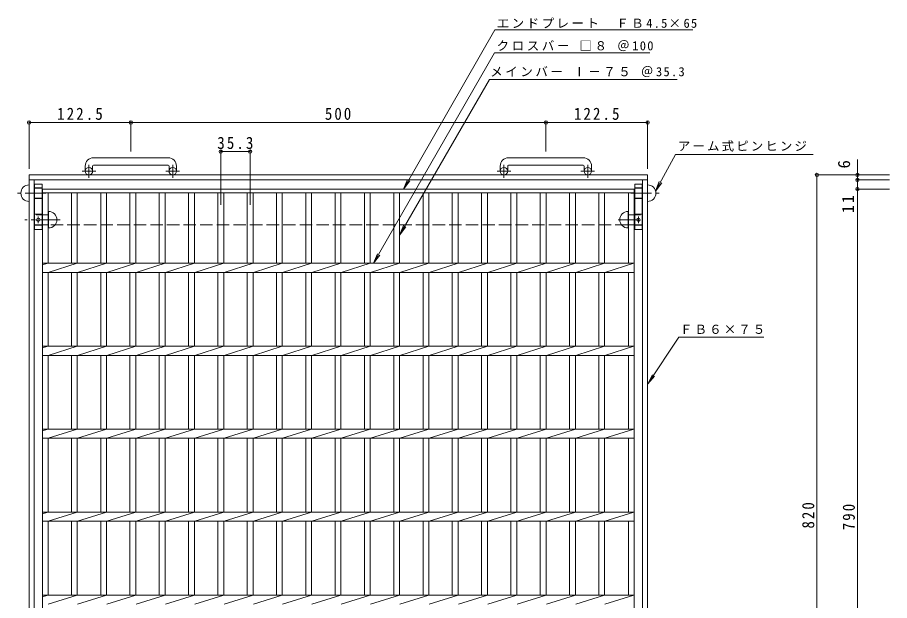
# Model space of a CAD drawing. Units: millimetres, scale not verified. Extents: x -868 to 906, y -688 to 666.
# Drawn here: x -868 to 183, y -37 to 666 of the extents above; entities that cross this region are included whole.
import ezdxf
from ezdxf.enums import TextEntityAlignment as Align

# ---------------------------------------------------------------- set-up
doc = ezdxf.new("R2010")
doc.units = ezdxf.units.MM
doc.header["$LTSCALE"] = 5
doc.header["$PDMODE"] = 32
doc.header["$PDSIZE"] = 4
doc.linetypes.add('CHAIN1', pattern=[8, 5, -1, 1, -1])
doc.linetypes.add('DASHED3', pattern=[4, 3, -1])
for name, color, linetype, lineweight in [('B-1', 2, 'Continuous', 9), ('B-2', 3, 'Continuous', 9), ('B-4', 7, 'Continuous', 9), ('B-5', 7, 'Continuous', 9), ('B-8', 3, 'Continuous', 9)]:
    doc.layers.add(name, color=color, linetype=linetype, lineweight=lineweight)
doc.styles.add('ＭＳ ゴシック', font='')
doc.styles.get('ＭＳ ゴシック').set_extended_font_data('MS Gothic')

msp = doc.modelspace()

# ---------------------------------------------------------------- linework, layer by layer
at = {"layer": 'B-1'}
for p, q in [((-686.462, 497.127), (-776.462, 497.127)), ((-186.462, 497.127), (-276.462, 497.127)), ((-786.462, 487.127), (-786.462, 481.027)), ((-777.462, 487.127), (-777.462, 481.027)), ((-776.462, 488.127), (-686.462, 488.127)), ((-685.462, 487.127), (-685.462, 481.027)), ((-676.462, 487.127), (-676.462, 481.027)), ((-286.462, 487.127), (-286.462, 481.027)), ((-277.462, 487.127), (-277.462, 481.027)), ((-276.462, 488.127), (-186.462, 488.127)), ((-185.462, 487.127), (-185.462, 481.027)), ((-176.462, 487.127), (-176.462, 481.027)), ((-853.962, 476.527), (-108.962, 476.527)), ((-853.962, -343.473), (-853.962, 476.527)), ((-108.962, 476.527), (-108.962, -343.473)), ((-853.962, 470.527), (-108.962, 470.527)), ((-847.962, -337.473), (-847.962, 470.527)), ((-114.962, 470.527), (-114.962, -337.473))]:
    msp.add_line(p, q, dxfattribs=at)
at = {"layer": 'B-1', "linetype": 'CHAIN1'}
for p, q in [((-781.962, 472.919), (-781.962, 488.517)), ((-680.962, 472.919), (-680.962, 488.517)), ((-281.962, 472.919), (-281.962, 488.517)), ((-180.962, 472.919), (-180.962, 488.517)), ((-773.799, 481.027), (-790.206, 481.027)), ((-672.799, 481.027), (-689.206, 481.027)), ((-273.799, 481.027), (-290.206, 481.027)), ((-172.799, 481.027), (-189.206, 481.027))]:
    msp.add_line(p, q, dxfattribs=at)
at = {"layer": 'B-1', "linetype": 'DASHED3'}
msp.add_line((-847.962, 416.527), (-114.962, 416.527), dxfattribs=at)
at = {"layer": 'B-1'}
for centre in [(-781.962, 481.027), (-680.962, 481.027), (-281.962, 481.027), (-180.962, 481.027)]:
    msp.add_circle(centre, 4.5, dxfattribs=at)
for centre, radius, start, end in [((-776.462, 487.127), 10, 90, 180), ((-686.462, 487.127), 10, 0, 90), ((-276.462, 487.127), 10, 90, 180), ((-186.462, 487.127), 10, 0, 90), ((-776.462, 487.127), 1, 90, 180), ((-686.462, 487.127), 1, 0, 90), ((-276.462, 487.127), 1, 90, 180), ((-186.462, 487.127), 1, 0, 90)]:
    msp.add_arc(centre, radius, start, end, dxfattribs=at)
at = {"layer": 'B-2'}
for p, q in [((-837.962, 459.527), (-124.962, 459.527)), ((-837.962, -330.473), (-837.962, 459.527)), ((-837.962, 455.027), (-124.962, 455.027)), ((-830.961, 370.027), (-830.961, 455.027)), ((-803.061, 455.027), (-803.061, 370.027)), ((-796.061, 455.027), (-796.061, 370.027)), ((-767.761, 455.027), (-767.761, 370.027)), ((-760.761, 455.027), (-760.761, 370.027)), ((-732.461, 455.027), (-732.461, 370.027)), ((-725.461, 455.027), (-725.461, 370.027)), ((-697.161, 455.027), (-697.161, 370.027)), ((-690.161, 455.027), (-690.161, 370.027)), ((-661.861, 455.027), (-661.861, 370.027)), ((-654.861, 455.027), (-654.861, 370.027)), ((-626.561, 455.027), (-626.561, 370.027)), ((-619.561, 455.027), (-619.561, 370.027)), ((-591.261, 455.027), (-591.261, 370.027)), ((-584.261, 455.027), (-584.261, 370.027)), ((-555.961, 455.027), (-555.961, 370.027)), ((-548.961, 455.027), (-548.961, 370.027)), ((-520.66, 455.027), (-520.66, 370.027)), ((-513.66, 455.027), (-513.66, 370.027)), ((-485.36, 455.027), (-485.36, 370.027)), ((-478.36, 455.027), (-478.36, 370.027)), ((-450.06, 455.027), (-450.06, 370.027)), ((-443.06, 455.027), (-443.06, 370.027)), ((-414.76, 455.027), (-414.76, 370.027)), ((-407.76, 455.027), (-407.76, 370.027)), ((-379.46, 455.027), (-379.46, 370.027)), ((-372.46, 455.027), (-372.46, 370.027)), ((-344.159, 455.027), (-344.159, 370.027)), ((-337.159, 455.027), (-337.159, 370.027)), ((-308.859, 455.027), (-308.859, 370.027)), ((-301.859, 455.027), (-301.859, 370.027)), ((-273.559, 455.027), (-273.559, 370.027)), ((-266.559, 455.027), (-266.559, 370.027)), ((-238.258, 455.027), (-238.258, 370.027)), ((-231.258, 455.027), (-231.258, 370.027)), ((-202.958, 455.027), (-202.958, 370.027)), ((-195.958, 455.027), (-195.958, 370.027)), ((-167.658, 455.027), (-167.658, 370.027)), ((-160.658, 455.027), (-160.658, 370.027)), ((-131.963, 455.027), (-131.963, 370.027)), ((-124.962, 459.527), (-124.962, -330.473)), ((-837.962, 367.946), (-831.361, 370.027)), ((-837.962, 370.027), (-124.962, 370.027)), ((-830.961, 359.028), (-796.061, 370.027)), ((-795.661, 359.028), (-760.762, 370.027)), ((-760.361, 359.028), (-725.461, 370.027)), ((-725.061, 359.028), (-690.161, 370.027)), ((-689.761, 359.028), (-654.862, 370.027)), ((-654.461, 359.028), (-619.562, 370.027)), ((-619.161, 359.028), (-584.261, 370.027)), ((-583.861, 359.028), (-548.961, 370.027)), ((-548.561, 359.028), (-513.661, 370.027)), ((-513.261, 359.028), (-478.361, 370.027)), ((-477.96, 359.028), (-443.061, 370.027)), ((-442.66, 359.028), (-407.76, 370.027)), ((-407.36, 359.028), (-372.46, 370.027)), ((-372.06, 359.028), (-337.16, 370.027)), ((-336.759, 359.028), (-301.86, 370.027)), ((-301.459, 359.028), (-266.559, 370.027)), ((-266.159, 359.028), (-231.259, 370.027)), ((-230.859, 359.028), (-195.959, 370.027)), ((-195.558, 359.028), (-160.659, 370.027)), ((-160.258, 359.028), (-125.358, 370.027)), ((-837.962, 359.028), (-124.962, 359.028)), ((-830.961, 270.027), (-830.961, 359.028)), ((-803.061, 359.028), (-803.061, 270.027)), ((-796.061, 359.028), (-796.061, 270.027)), ((-767.761, 359.028), (-767.761, 270.027)), ((-760.761, 359.028), (-760.761, 270.027)), ((-732.461, 359.028), (-732.461, 270.027)), ((-725.461, 359.028), (-725.461, 270.027)), ((-697.161, 359.028), (-697.161, 270.027)), ((-690.161, 359.028), (-690.161, 270.027)), ((-661.861, 359.028), (-661.861, 270.027)), ((-654.861, 359.028), (-654.861, 270.027)), ((-626.561, 359.028), (-626.561, 270.027)), ((-619.561, 359.028), (-619.561, 270.027)), ((-591.261, 359.028), (-591.261, 270.027)), ((-584.261, 359.028), (-584.261, 270.027)), ((-555.961, 359.028), (-555.961, 270.027)), ((-548.961, 359.028), (-548.961, 270.027)), ((-520.66, 359.028), (-520.66, 270.027)), ((-513.66, 359.028), (-513.66, 270.027)), ((-485.36, 359.028), (-485.36, 270.027)), ((-478.36, 359.028), (-478.36, 270.027)), ((-450.06, 359.028), (-450.06, 270.027)), ((-443.06, 359.028), (-443.06, 270.027)), ((-414.76, 359.028), (-414.76, 270.027)), ((-407.76, 359.028), (-407.76, 270.027)), ((-379.46, 359.028), (-379.46, 270.027)), ((-372.46, 359.028), (-372.46, 270.027)), ((-344.159, 359.028), (-344.159, 270.027)), ((-337.159, 359.028), (-337.159, 270.027)), ((-308.859, 359.028), (-308.859, 270.027)), ((-301.859, 359.028), (-301.859, 270.027)), ((-273.559, 359.028), (-273.559, 270.027)), ((-266.559, 359.028), (-266.559, 270.027)), ((-238.258, 359.028), (-238.258, 270.027)), ((-231.258, 359.028), (-231.258, 270.027)), ((-202.958, 359.028), (-202.958, 270.027)), ((-195.958, 359.028), (-195.958, 270.027)), ((-167.658, 359.028), (-167.658, 270.027)), ((-160.658, 359.028), (-160.658, 270.027)), ((-131.963, 359.028), (-131.963, 270.027)), ((-837.962, 267.946), (-831.361, 270.027)), ((-837.962, 270.027), (-124.962, 270.027)), ((-830.961, 259.028), (-796.061, 270.027)), ((-795.661, 259.028), (-760.762, 270.027)), ((-760.361, 259.028), (-725.461, 270.027)), ((-725.061, 259.028), (-690.161, 270.027)), ((-689.761, 259.028), (-654.862, 270.027)), ((-654.461, 259.028), (-619.562, 270.027)), ((-619.161, 259.028), (-584.261, 270.027)), ((-583.861, 259.028), (-548.961, 270.027)), ((-548.561, 259.028), (-513.661, 270.027)), ((-513.261, 259.028), (-478.361, 270.027)), ((-477.96, 259.028), (-443.061, 270.027)), ((-442.66, 259.028), (-407.76, 270.027)), ((-407.36, 259.028), (-372.46, 270.027)), ((-372.06, 259.028), (-337.16, 270.027)), ((-336.759, 259.028), (-301.86, 270.027)), ((-301.459, 259.028), (-266.559, 270.027)), ((-266.159, 259.028), (-231.259, 270.027)), ((-230.859, 259.028), (-195.959, 270.027)), ((-195.558, 259.028), (-160.659, 270.027)), ((-160.258, 259.028), (-125.358, 270.027)), ((-837.962, 259.028), (-124.962, 259.028)), ((-830.961, 170.027), (-830.961, 259.028)), ((-803.061, 259.028), (-803.061, 170.027)), ((-796.061, 259.028), (-796.061, 170.027)), ((-767.761, 259.028), (-767.761, 170.027)), ((-760.761, 259.028), (-760.761, 170.027)), ((-732.461, 259.028), (-732.461, 170.027)), ((-725.461, 259.028), (-725.461, 170.027)), ((-697.161, 259.028), (-697.161, 170.027)), ((-690.161, 259.028), (-690.161, 170.027)), ((-661.861, 259.028), (-661.861, 170.027)), ((-654.861, 259.028), (-654.861, 170.027)), ((-626.561, 259.028), (-626.561, 170.027)), ((-619.561, 259.028), (-619.561, 170.027)), ((-591.261, 259.028), (-591.261, 170.027)), ((-584.261, 259.028), (-584.261, 170.027)), ((-555.961, 259.028), (-555.961, 170.027)), ((-548.961, 259.028), (-548.961, 170.027)), ((-520.66, 259.028), (-520.66, 170.027)), ((-513.66, 259.028), (-513.66, 170.027)), ((-485.36, 259.028), (-485.36, 170.027)), ((-478.36, 259.028), (-478.36, 170.027)), ((-450.06, 259.028), (-450.06, 170.027)), ((-443.06, 259.028), (-443.06, 170.027)), ((-414.76, 259.028), (-414.76, 170.027)), ((-407.76, 259.028), (-407.76, 170.027)), ((-379.46, 259.028), (-379.46, 170.027)), ((-372.46, 259.028), (-372.46, 170.027)), ((-344.159, 259.028), (-344.159, 170.027)), ((-337.159, 259.028), (-337.159, 170.027)), ((-308.859, 259.028), (-308.859, 170.027)), ((-301.859, 259.028), (-301.859, 170.027)), ((-273.559, 259.028), (-273.559, 170.027)), ((-266.559, 259.028), (-266.559, 170.027)), ((-238.258, 259.028), (-238.258, 170.027)), ((-231.258, 259.028), (-231.258, 170.027)), ((-202.958, 259.028), (-202.958, 170.027)), ((-195.958, 259.028), (-195.958, 170.027)), ((-167.658, 259.028), (-167.658, 170.027)), ((-160.658, 259.028), (-160.658, 170.027)), ((-131.963, 259.028), (-131.963, 170.027)), ((-837.962, 167.946), (-831.361, 170.027)), ((-837.962, 170.027), (-124.962, 170.027)), ((-830.961, 159.028), (-796.061, 170.027)), ((-795.661, 159.028), (-760.762, 170.027)), ((-760.361, 159.028), (-725.461, 170.027)), ((-725.061, 159.028), (-690.161, 170.027)), ((-689.761, 159.028), (-654.862, 170.027)), ((-654.461, 159.028), (-619.562, 170.027)), ((-619.161, 159.028), (-584.261, 170.027)), ((-583.861, 159.028), (-548.961, 170.027)), ((-548.561, 159.028), (-513.661, 170.027)), ((-513.261, 159.028), (-478.361, 170.027)), ((-477.96, 159.028), (-443.061, 170.027)), ((-442.66, 159.028), (-407.76, 170.027)), ((-407.36, 159.028), (-372.46, 170.027)), ((-372.06, 159.028), (-337.16, 170.027)), ((-336.759, 159.028), (-301.86, 170.027)), ((-301.459, 159.028), (-266.559, 170.027)), ((-266.159, 159.028), (-231.259, 170.027)), ((-230.859, 159.028), (-195.959, 170.027)), ((-195.558, 159.028), (-160.659, 170.027)), ((-160.258, 159.028), (-125.358, 170.027)), ((-837.962, 159.028), (-124.962, 159.028)), ((-830.961, 70.027), (-830.961, 159.028)), ((-803.061, 159.028), (-803.061, 70.027)), ((-796.061, 159.028), (-796.061, 70.027)), ((-767.761, 159.028), (-767.761, 70.027)), ((-760.761, 159.028), (-760.761, 70.027)), ((-732.461, 159.028), (-732.461, 70.027)), ((-725.461, 159.028), (-725.461, 70.027)), ((-697.161, 159.028), (-697.161, 70.027)), ((-690.161, 159.028), (-690.161, 70.027)), ((-661.861, 159.028), (-661.861, 70.027)), ((-654.861, 159.028), (-654.861, 70.027)), ((-626.561, 159.028), (-626.561, 70.027)), ((-619.561, 159.028), (-619.561, 70.027)), ((-591.261, 159.028), (-591.261, 70.027)), ((-584.261, 159.028), (-584.261, 70.027)), ((-555.961, 159.028), (-555.961, 70.027)), ((-548.961, 159.028), (-548.961, 70.027)), ((-520.66, 159.028), (-520.66, 70.027)), ((-513.66, 159.028), (-513.66, 70.027)), ((-485.36, 159.028), (-485.36, 70.027)), ((-478.36, 159.028), (-478.36, 70.027)), ((-450.06, 159.028), (-450.06, 70.027)), ((-443.06, 159.028), (-443.06, 70.027)), ((-414.76, 159.028), (-414.76, 70.027)), ((-407.76, 159.028), (-407.76, 70.027)), ((-379.46, 159.028), (-379.46, 70.027)), ((-372.46, 159.028), (-372.46, 70.027)), ((-344.159, 159.028), (-344.159, 70.027)), ((-337.159, 159.028), (-337.159, 70.027)), ((-308.859, 159.028), (-308.859, 70.027)), ((-301.859, 159.028), (-301.859, 70.027)), ((-273.559, 159.028), (-273.559, 70.027)), ((-266.559, 159.028), (-266.559, 70.027)), ((-238.258, 159.028), (-238.258, 70.027)), ((-231.258, 159.028), (-231.258, 70.027)), ((-202.958, 159.028), (-202.958, 70.027)), ((-195.958, 159.028), (-195.958, 70.027)), ((-167.658, 159.028), (-167.658, 70.027)), ((-160.658, 159.028), (-160.658, 70.027)), ((-131.963, 159.028), (-131.963, 70.027)), ((-837.962, 67.946), (-831.361, 70.027)), ((-837.962, 70.027), (-124.962, 70.027)), ((-830.961, 59.028), (-796.061, 70.027)), ((-795.661, 59.028), (-760.762, 70.027)), ((-760.361, 59.028), (-725.461, 70.027)), ((-725.061, 59.028), (-690.161, 70.027)), ((-689.761, 59.028), (-654.862, 70.027)), ((-654.461, 59.028), (-619.562, 70.027)), ((-619.161, 59.028), (-584.261, 70.027)), ((-583.861, 59.028), (-548.961, 70.027)), ((-548.561, 59.028), (-513.661, 70.027)), ((-513.261, 59.028), (-478.361, 70.027)), ((-477.96, 59.028), (-443.061, 70.027)), ((-442.66, 59.028), (-407.76, 70.027)), ((-407.36, 59.028), (-372.46, 70.027)), ((-372.06, 59.028), (-337.16, 70.027)), ((-336.759, 59.028), (-301.86, 70.027)), ((-301.459, 59.028), (-266.559, 70.027)), ((-266.159, 59.028), (-231.259, 70.027)), ((-230.859, 59.028), (-195.959, 70.027)), ((-195.558, 59.028), (-160.659, 70.027)), ((-160.258, 59.028), (-125.358, 70.027)), ((-837.962, 59.028), (-124.962, 59.028)), ((-830.961, -29.973), (-830.961, 59.028)), ((-803.061, 59.028), (-803.061, -29.973)), ((-796.061, 59.028), (-796.061, -29.973)), ((-767.761, 59.028), (-767.761, -29.973)), ((-760.761, 59.028), (-760.761, -29.973)), ((-732.461, 59.028), (-732.461, -29.973)), ((-725.461, 59.028), (-725.461, -29.973)), ((-697.161, 59.028), (-697.161, -29.973)), ((-690.161, 59.028), (-690.161, -29.973)), ((-661.861, 59.028), (-661.861, -29.973)), ((-654.861, 59.028), (-654.861, -29.973)), ((-626.561, 59.028), (-626.561, -29.973)), ((-619.561, 59.028), (-619.561, -29.973)), ((-591.261, 59.028), (-591.261, -29.973)), ((-584.261, 59.028), (-584.261, -29.973)), ((-555.961, 59.028), (-555.961, -29.973)), ((-548.961, 59.028), (-548.961, -29.973)), ((-520.66, 59.028), (-520.66, -29.973)), ((-513.66, 59.028), (-513.66, -29.973)), ((-485.36, 59.028), (-485.36, -29.973)), ((-478.36, 59.028), (-478.36, -29.973)), ((-450.06, 59.028), (-450.06, -29.973)), ((-443.06, 59.028), (-443.06, -29.973)), ((-414.76, 59.028), (-414.76, -29.973)), ((-407.76, 59.028), (-407.76, -29.973)), ((-379.46, 59.028), (-379.46, -29.973)), ((-372.46, 59.028), (-372.46, -29.973)), ((-344.159, 59.028), (-344.159, -29.973)), ((-337.159, 59.028), (-337.159, -29.973)), ((-308.859, 59.028), (-308.859, -29.973)), ((-301.859, 59.028), (-301.859, -29.973)), ((-273.559, 59.028), (-273.559, -29.973)), ((-266.559, 59.028), (-266.559, -29.973)), ((-238.258, 59.028), (-238.258, -29.973)), ((-231.258, 59.028), (-231.258, -29.973)), ((-202.958, 59.028), (-202.958, -29.973)), ((-195.958, 59.028), (-195.958, -29.973)), ((-167.658, 59.028), (-167.658, -29.973)), ((-160.658, 59.028), (-160.658, -29.973)), ((-131.963, 59.028), (-131.963, -29.973)), ((-837.962, -32.054), (-831.361, -29.973)), ((-837.962, -29.973), (-124.962, -29.973)), ((-830.961, -40.972), (-796.061, -29.973)), ((-795.661, -40.972), (-760.762, -29.973)), ((-760.361, -40.972), (-725.461, -29.973)), ((-725.061, -40.972), (-690.161, -29.973)), ((-689.761, -40.972), (-654.862, -29.973)), ((-654.461, -40.972), (-619.562, -29.973)), ((-619.161, -40.972), (-584.261, -29.973)), ((-583.861, -40.972), (-548.961, -29.973)), ((-548.561, -40.972), (-513.661, -29.973)), ((-513.261, -40.972), (-478.361, -29.973)), ((-477.96, -40.972), (-443.061, -29.973)), ((-442.66, -40.972), (-407.76, -29.973)), ((-407.36, -40.972), (-372.46, -29.973)), ((-372.06, -40.972), (-337.16, -29.973)), ((-336.759, -40.972), (-301.86, -29.973)), ((-301.459, -40.972), (-266.559, -29.973)), ((-266.159, -40.972), (-231.259, -29.973)), ((-230.859, -40.972), (-195.959, -29.973)), ((-195.558, -40.972), (-160.659, -29.973)), ((-160.258, -40.972), (-125.358, -29.973))]:
    msp.add_line(p, q, dxfattribs=at)
at = {"layer": 'B-4'}
for p, q in [((-853.962, 484.027), (-853.962, 541.181)), ((-853.962, 539.681), (-316.962, 539.681)), ((-731.462, 504.627), (-731.462, 541.181)), ((-316.962, 539.681), (-108.962, 539.681)), ((-231.462, 504.627), (-231.462, 541.181)), ((-108.962, 484.027), (-108.962, 541.181)), ((-623.061, 440.493), (-623.061, 506.083)), ((-623.061, 504.583), (-587.761, 504.583)), ((-587.761, 440.493), (-587.761, 506.083)), ((143.914, 494.982), (143.914, 470.527)), ((182.551, 476.527), (93.523, 476.527)), ((95.023, 476.527), (95.023, -343.473)), ((182.551, 470.527), (142.414, 470.527)), ((143.914, 470.527), (143.914, 459.527)), ((182.551, 459.527), (142.414, 459.527)), ((143.914, 459.527), (143.914, -330.473))]:
    msp.add_line(p, q, dxfattribs=at)
for p in [(-853.962, 539.681), (-731.462, 539.681), (-231.462, 539.681), (-108.962, 539.681), (-623.061, 504.583), (-587.761, 504.583), (95.023, 476.527), (143.914, 476.527), (143.914, 470.527), (143.914, 459.527)]:
    msp.add_point(p, dxfattribs=at)
at = {"layer": 'B-5'}
for p, q in [((-292.775, 651.455), (-54.371, 651.455)), ((-293.239, 623.64), (-106.412, 623.64)), ((-299.402, 591.572), (-73.405, 591.572)), ((-75.465, 500.923), (90.348, 500.923)), ((-402.844, 459.527), (-395.263, 469.466)), ((-99.272, 456.999), (-91.932, 467.117)), ((-407.76, 403.89), (-400.15, 413.807)), ((-439.229, 370.027), (-431.632, 379.954)), ((-71.284, 281.135), (30.933, 281.135)), ((-108.739, 224.516), (-100.473, 233.893))]:
    msp.add_line(p, q, dxfattribs=at)
for points in [[(-292.775, 651.455), (-402.844, 459.527), (-398.094, 471.089)], [(-293.239, 623.64), (-439.229, 370.027), (-434.46, 381.582)], [(-299.402, 591.572), (-407.76, 403.89), (-402.976, 415.438)], [(-75.465, 500.923), (-99.272, 456.999), (-94.801, 468.672)], [(-71.284, 281.135), (-108.739, 224.516), (-103.181, 235.713)]]:
    msp.add_lwpolyline(points, dxfattribs=at)
at = {"layer": 'B-8'}
for p, q in [((-838.462, 465.527), (-838.462, 410.527)), ((-124.462, 465.527), (-124.462, 410.527)), ((-847.462, 460.527), (-847.962, 460.527)), ((-115.462, 460.527), (-114.962, 460.527)), ((-847.462, 448.527), (-847.962, 448.527)), ((-115.462, 448.527), (-114.962, 448.527)), ((-830.462, 432.527), (-830.462, 412.527)), ((-132.462, 432.527), (-132.462, 412.527)), ((-838.462, 410.527), (-847.462, 410.527)), ((-124.462, 410.527), (-115.462, 410.527))]:
    msp.add_line(p, q, dxfattribs=at)
at = {"layer": 'B-8', "linetype": 'CHAIN1'}
for p, q in [((-833.802, 454.527), (-868.055, 454.527)), ((-129.122, 454.527), (-94.869, 454.527)), ((-816.393, 422.527), (-859.202, 422.527)), ((-842.962, 426.536), (-842.962, 418.355)), ((-144.531, 422.527), (-114.962, 422.527)), ((-119.962, 426.536), (-119.962, 418.355))]:
    msp.add_line(p, q, dxfattribs=at)
at = {"layer": 'B-8', "linetype": 'DASHED3'}
for p, q in [((-838.462, 461.027), (-847.462, 461.027)), ((-838.462, 460.527), (-847.462, 460.527)), ((-124.462, 461.027), (-115.462, 461.027)), ((-124.462, 460.527), (-115.462, 460.527)), ((-838.462, 448.527), (-847.462, 448.527)), ((-838.462, 448.027), (-847.462, 448.027)), ((-124.462, 448.527), (-115.462, 448.527)), ((-124.462, 448.027), (-115.462, 448.027)), ((-838.462, 429.027), (-847.462, 429.027)), ((-830.462, 428.527), (-847.462, 428.527)), ((-132.462, 428.527), (-115.462, 428.527)), ((-124.462, 429.027), (-115.462, 429.027)), ((-830.462, 416.527), (-847.462, 416.527)), ((-838.462, 416.027), (-847.462, 416.027)), ((-132.462, 416.527), (-115.462, 416.527)), ((-124.462, 416.027), (-115.462, 416.027))]:
    msp.add_line(p, q, dxfattribs=at)
at = {"layer": 'B-8'}
for points in [[(-838.462, 465.527), (-847.462, 465.527), (-847.462, 410.527)], [(-124.462, 465.527), (-115.462, 465.527), (-115.462, 410.527)]]:
    msp.add_lwpolyline(points, dxfattribs=at)
for centre in [(-842.962, 422.527), (-119.962, 422.527)]:
    msp.add_circle(centre, 2, dxfattribs=at)
for centre, start, end in [((-853.962, 454.527), 90, 270), ((-108.962, 454.527), 270, 90), ((-830.462, 422.527), 270, 90), ((-132.462, 422.527), 90, 270)]:
    msp.add_arc(centre, 10, start, end, dxfattribs=at)

# ---------------------------------------------------------------- texts
at = {"layer": 'B-4', "color": 2, "style": 'ＭＳ ゴシック'}
msp.add_text('6', height=14.66, rotation=90, dxfattribs=at).set_placement((139.362, 484.292), align=Align.BOTTOM_LEFT)
at = {"layer": 'B-4', "color": 2, "char_height": 14.66, "attachment_point": 7, "style": 'ＭＳ ゴシック'}
for s, insert in [('\\T1.28;\\W0.9;122.5', (-820.212, 542.681)), ('\\T1.27;\\W0.9;500', (-497.712, 542.681)), ('\\T1.28;\\W0.9;122.5', (-197.712, 542.681)), ('\\T1.28;\\W0.9;35.3', (-627.286, 507.583))]:
    msp.add_mtext(s, dxfattribs=dict(at, insert=insert))
at = {"layer": 'B-4', "color": 2, "char_height": 14.66, "attachment_point": 7, "rotation": 90, "style": 'ＭＳ ゴシック'}
for s, insert in [('\\T1.27;\\W0.95;11', (139.814, 430.582)), ('\\T1.27;\\W0.9;820', (92.023, 50.277)), ('\\T1.27;\\W0.9;790', (140.914, 48.277))]:
    msp.add_mtext(s, dxfattribs=dict(at, insert=insert))
at = {"layer": 'B-5', "char_height": 11, "attachment_point": 7, "style": 'ＭＳ ゴシック'}
for s, insert in [('\\T1.2;エンドプレート\u3000ＦＢ4.5×65', (-290.618, 653.201)), ('\\T1.21;クロスバー\\~□８\\~＠100', (-290.773, 625.637)), ('\\T1.21;メインバー\\~Ⅰ－７５\\~＠35.3', (-298.513, 594.409)), ('\\T1.17;アーム式ピンヒンジ', (-72.457, 504.595)), ('\\T1.17;ＦＢ６×７５', (-69.87, 284.768))]:
    msp.add_mtext(s, dxfattribs=dict(at, insert=insert))

doc.saveas('drawing.dxf')
